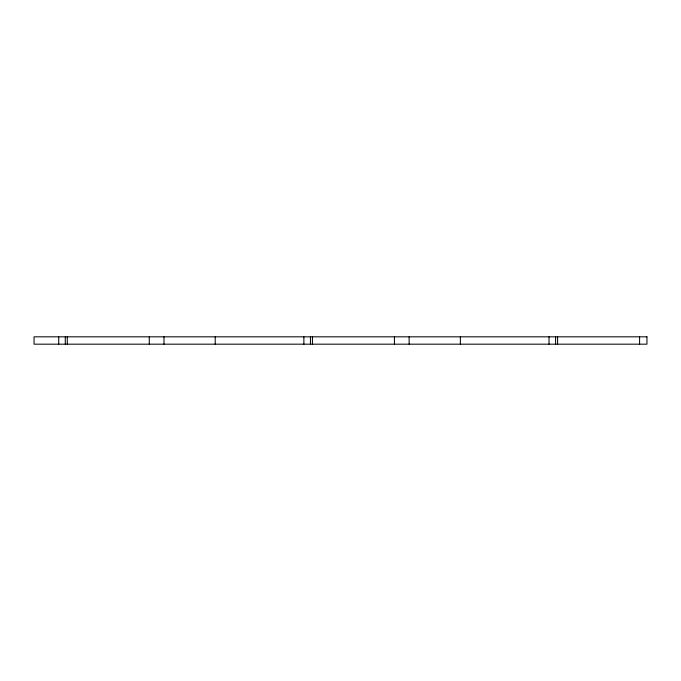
<?xml version="1.0" encoding="UTF-8"?>
<svg xmlns="http://www.w3.org/2000/svg" width="681" height="681" viewBox="0 0 681 681"><rect width="100%" height="100%" fill="white"/><g stroke="black" fill="none" stroke-linecap="round" stroke-linejoin="round"><path stroke-width="1.02" d="M639.587 336.823L639.595 344.177M557.594 336.823L557.594 344.177M555.594 336.823L555.594 344.177M549.031 336.823L549.031 344.177M460.365 336.823L460.365 344.177M409.136 336.823L409.136 344.177M394.427 336.823L394.427 344.177M312.443 336.823L312.443 344.177M310.442 336.823L310.442 344.177M303.879 336.823L303.879 344.177M215.213 336.823L215.213 344.177M163.985 336.823L163.985 344.177M149.275 336.823L149.275 344.177M67.283 336.823L67.283 344.177M65.282 336.823L65.282 344.177M58.719 336.823L58.719 344.177M646.95 336.823L34.05 336.823L34.05 344.177L646.95 344.177L646.95 336.823"/></g></svg>
